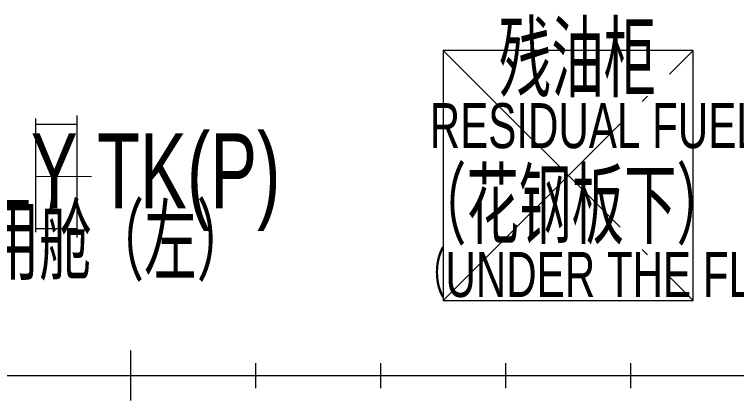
# Model space of a CAD drawing. Extents: x -550205 to -490805, y -239464 to -155364.
# Drawn here: x -529639 to -526750, y -216764 to -215220 of the extents above; entities that cross this region are included whole.
import ezdxf
from ezdxf.enums import TextEntityAlignment as Align

# ---------------------------------------------------------------- set-up
doc = ezdxf.new("R2010")
doc.units = 0
doc.header["$LTSCALE"] = 500
doc.header["$MEASUREMENT"] = 0
doc.linetypes.add('点划线 ____ _ ____ _ ____ _ ____ _ ____ _ ____', pattern=[2.56, 2, -0.25, 0.06, -0.25])
doc.layers.get('0').update_dxf_attribs({"linetype": 'CONTINUOUS', "lineweight": 20})
doc.layers.add('点划线', color=5, linetype='点划线 ____ _ ____ _ ____ _ ____ _ ____ _ ____', lineweight=20)
doc.styles.add('中英混排2', font='romany.shx', dxfattribs={"width": 0.7, "height": 300, "bigfont": 'hztxt.shx'})

# ---------------------------------------------------------------- blocks, each defined once
blk = doc.blocks.new('A$C2533444B')
at = {"color": 2, "lineweight": 20}
for p, q in [((-227.4, 0), (227.4, 0)), ((-212.7, 0), (-212.7, -165.3)), ((-3.7, 0), (-3.7, -222.3)), ((205.4, 0), (205.4, -165.3)), ((-248.4, -165.3), (239.8, -165.3))]:
    blk.add_line(p, q, dxfattribs=at)

msp = doc.modelspace()

# ---------------------------------------------------------------- linework, layer by layer
for p, q in [((-529173.1, -216763.9), (-529173.1, -216564.2)), ((-528673.1, -216713.9), (-528673.1, -216613.9)), ((-528173.1, -216713.9), (-528173.1, -216613.9)), ((-527673.1, -216713.9), (-527673.1, -216613.9)), ((-527173.1, -216713.9), (-527173.1, -216613.9)), ((-540025, -216663.9), (-502173.1, -216663.9))]:
    msp.add_line(p, q)
msp.add_lwpolyline([(-527923.1, -216363.9), (-526923.1, -216363.9), (-526923.1, -215363.9), (-527923.1, -215363.9)], close=True)
at = {"layer": '点划线'}
for p, q in [((-527923.1, -216363.9), (-526923.1, -215363.9)), ((-527923.1, -215363.9), (-526923.1, -216363.9)), ((-529173.3, -216663.9), (-529173.1, -216664))]:
    msp.add_line(p, q, dxfattribs=at)

# ---------------------------------------------------------------- block references
at = {"rotation": 89.95913344060624}
msp.add_blockref('A$C2533444B', (-529552.5, -215863.6), dxfattribs=at)

# ---------------------------------------------------------------- texts
at = {"color": 1, "lineweight": 20, "ltscale": 2, "style": '中英混排2', "width": 0.7}
for s, height, p in [('残油柜', 300, (-527701.4, -215641.9)), ('RESIDUAL FUEL TK', 180, (-527977.5, -215808.6))]:
    msp.add_text(s, height=height, dxfattribs=at).set_placement(p, align=Align.BOTTOM_LEFT)
for s, height, p in [('D.O. DAILY TK(P)', 300, (-530852.5, -215995.4)), ('（花钢板下）', 300, (-528040.5, -216138.8)), ('柴油日用舱（左）', 300, (-530379.8, -216283.6)), ('（UNDER THE FLOOR）', 180, (-528040.7, -216349.7))]:
    msp.add_text(s, height=height, dxfattribs=at).set_placement(p)

doc.saveas('drawing.dxf')
